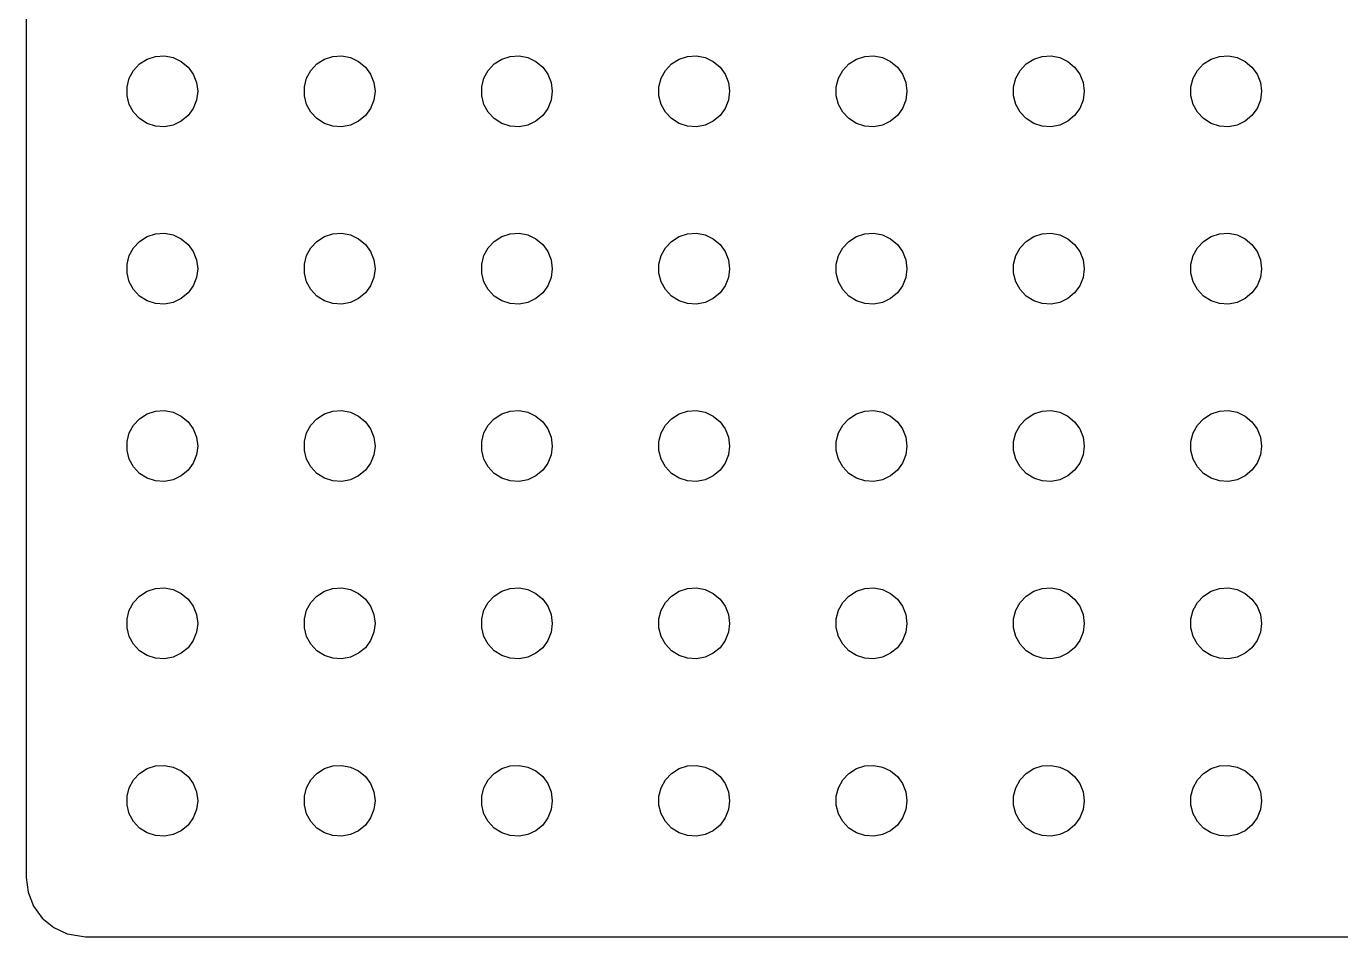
# Model space of a CAD drawing. Header units: metres. Extents: x -116 to 116, y -154 to 154.
# Drawn here: x -116.5 to -5.3, y -154 to -77 of the extents above; entities that cross this region are included whole.
import ezdxf

# ---------------------------------------------------------------- set-up
doc = ezdxf.new("R2010")
doc.units = ezdxf.units.M

msp = doc.modelspace()

# ---------------------------------------------------------------- linework, layer by layer
for p, q in [((-116.5, 149), (-116.5, -149)), ((-106.912, -80.1885), (-106.277, -79.7855)), ((-106.277, -79.7855), (-105.562, -79.5531)), ((-105.562, -79.5531), (-104.812, -79.5059)), ((-104.812, -79.5059), (-104.073, -79.6468)), ((-104.073, -79.6468), (-103.393, -79.967)), ((-103.393, -79.967), (-102.813, -80.4464)), ((-91.9123, -80.1885), (-91.2773, -79.7855)), ((-91.2773, -79.7855), (-90.5621, -79.5531)), ((-90.5621, -79.5531), (-89.8116, -79.5059)), ((-89.8116, -79.5059), (-89.073, -79.6468)), ((-89.073, -79.6468), (-88.3925, -79.967)), ((-88.3925, -79.967), (-87.8131, -80.4464)), ((-76.9123, -80.1885), (-76.2773, -79.7855)), ((-76.2773, -79.7855), (-75.5621, -79.5531)), ((-75.5621, -79.5531), (-74.8116, -79.5059)), ((-74.8116, -79.5059), (-74.073, -79.6468)), ((-74.073, -79.6468), (-73.3925, -79.967)), ((-73.3925, -79.967), (-72.8131, -80.4464)), ((-61.9123, -80.1885), (-61.2773, -79.7855)), ((-61.2773, -79.7855), (-60.5621, -79.5531)), ((-60.5621, -79.5531), (-59.8116, -79.5059)), ((-59.8116, -79.5059), (-59.0729, -79.6468)), ((-59.0729, -79.6468), (-58.3925, -79.967)), ((-58.3925, -79.967), (-57.8131, -80.4464)), ((-46.9123, -80.1885), (-46.2773, -79.7855)), ((-46.2773, -79.7855), (-45.5621, -79.5531)), ((-45.5621, -79.5531), (-44.8116, -79.5059)), ((-44.8116, -79.5059), (-44.0729, -79.6468)), ((-44.0729, -79.6468), (-43.3925, -79.967)), ((-43.3925, -79.967), (-42.8131, -80.4464)), ((-31.9123, -80.1885), (-31.2773, -79.7855)), ((-31.2773, -79.7855), (-30.5621, -79.5531)), ((-30.5621, -79.5531), (-29.8116, -79.5059)), ((-29.8116, -79.5059), (-29.0729, -79.6468)), ((-29.0729, -79.6468), (-28.3925, -79.967)), ((-28.3925, -79.967), (-27.8131, -80.4464)), ((-16.9123, -80.1885), (-16.2773, -79.7855)), ((-16.2773, -79.7855), (-15.5621, -79.5531)), ((-15.5621, -79.5531), (-14.8116, -79.5059)), ((-14.8116, -79.5059), (-14.0729, -79.6468)), ((-14.0729, -79.6468), (-13.3925, -79.967)), ((-13.3925, -79.967), (-12.8131, -80.4464)), ((-107.789, -81.3956), (-107.427, -80.7366)), ((-107.427, -80.7366), (-106.912, -80.1885)), ((-102.813, -80.4464), (-102.371, -81.0547)), ((-102.371, -81.0547), (-102.094, -81.7539)), ((-92.7893, -81.3956), (-92.427, -80.7366)), ((-92.427, -80.7366), (-91.9123, -80.1885)), ((-87.8131, -80.4464), (-87.3711, -81.0547)), ((-87.3711, -81.0547), (-87.0943, -81.7539)), ((-77.7893, -81.3956), (-77.427, -80.7366)), ((-77.427, -80.7366), (-76.9123, -80.1885)), ((-72.8131, -80.4464), (-72.3711, -81.0547)), ((-72.3711, -81.0547), (-72.0943, -81.7539)), ((-62.7893, -81.3956), (-62.427, -80.7366)), ((-62.427, -80.7366), (-61.9123, -80.1885)), ((-57.8131, -80.4464), (-57.3711, -81.0547)), ((-57.3711, -81.0547), (-57.0942, -81.7539)), ((-47.7893, -81.3956), (-47.427, -80.7366)), ((-47.427, -80.7366), (-46.9123, -80.1885)), ((-42.8131, -80.4464), (-42.3711, -81.0547)), ((-42.3711, -81.0547), (-42.0942, -81.7539)), ((-32.7893, -81.3956), (-32.427, -80.7366)), ((-32.427, -80.7366), (-31.9123, -80.1885)), ((-27.8131, -80.4464), (-27.3711, -81.0547)), ((-27.3711, -81.0547), (-27.0942, -81.7539)), ((-17.7893, -81.3956), (-17.427, -80.7366)), ((-17.427, -80.7366), (-16.9123, -80.1885)), ((-12.8131, -80.4464), (-12.3711, -81.0547)), ((-12.3711, -81.0547), (-12.0942, -81.7539)), ((-107.976, -82.124), (-107.789, -81.3956)), ((-107.976, -82.876), (-107.976, -82.124)), ((-102.094, -81.7539), (-102, -82.5)), ((-92.9763, -82.124), (-92.7893, -81.3956)), ((-92.9763, -82.876), (-92.9763, -82.124)), ((-87.0943, -81.7539), (-87, -82.5)), ((-77.9763, -82.124), (-77.7893, -81.3956)), ((-77.9763, -82.876), (-77.9763, -82.124)), ((-72.0943, -81.7539), (-72, -82.5)), ((-62.9763, -82.124), (-62.7893, -81.3956)), ((-62.9763, -82.876), (-62.9763, -82.124)), ((-57.0942, -81.7539), (-57, -82.5)), ((-47.9763, -82.124), (-47.7893, -81.3956)), ((-47.9763, -82.876), (-47.9763, -82.124)), ((-42.0942, -81.7539), (-42, -82.5)), ((-32.9763, -82.124), (-32.7893, -81.3956)), ((-32.9763, -82.876), (-32.9763, -82.124)), ((-27.0942, -81.7539), (-27, -82.5)), ((-17.9763, -82.124), (-17.7893, -81.3956)), ((-17.9763, -82.876), (-17.9763, -82.124)), ((-12.0942, -81.7539), (-12, -82.5)), ((-107.789, -83.6044), (-107.976, -82.876)), ((-102.094, -83.2461), (-102.371, -83.9453)), ((-102, -82.5), (-102.094, -83.2461)), ((-92.7893, -83.6044), (-92.9763, -82.876)), ((-87.0943, -83.2461), (-87.3711, -83.9453)), ((-87, -82.5), (-87.0943, -83.2461)), ((-77.7893, -83.6044), (-77.9763, -82.876)), ((-72.0943, -83.2461), (-72.3711, -83.9453)), ((-72, -82.5), (-72.0943, -83.2461)), ((-62.7893, -83.6044), (-62.9763, -82.876)), ((-57.0942, -83.2461), (-57.3711, -83.9453)), ((-57, -82.5), (-57.0942, -83.2461)), ((-47.7893, -83.6044), (-47.9763, -82.876)), ((-42.0942, -83.2461), (-42.3711, -83.9453)), ((-42, -82.5), (-42.0942, -83.2461)), ((-32.7893, -83.6044), (-32.9763, -82.876)), ((-27.0942, -83.2461), (-27.3711, -83.9453)), ((-27, -82.5), (-27.0942, -83.2461)), ((-17.7893, -83.6044), (-17.9763, -82.876)), ((-12.0942, -83.2461), (-12.3711, -83.9453)), ((-12, -82.5), (-12.0942, -83.2461)), ((-107.427, -84.2634), (-107.789, -83.6044)), ((-106.912, -84.8115), (-107.427, -84.2634)), ((-102.371, -83.9453), (-102.813, -84.5536)), ((-92.427, -84.2634), (-92.7893, -83.6044)), ((-91.9123, -84.8115), (-92.427, -84.2634)), ((-87.3711, -83.9453), (-87.8131, -84.5536)), ((-77.427, -84.2634), (-77.7893, -83.6044)), ((-76.9123, -84.8115), (-77.427, -84.2634)), ((-72.3711, -83.9453), (-72.8131, -84.5536)), ((-62.427, -84.2634), (-62.7893, -83.6044)), ((-61.9123, -84.8115), (-62.427, -84.2634)), ((-57.3711, -83.9453), (-57.8131, -84.5536)), ((-47.427, -84.2634), (-47.7893, -83.6044)), ((-46.9123, -84.8115), (-47.427, -84.2634)), ((-42.3711, -83.9453), (-42.8131, -84.5536)), ((-32.427, -84.2634), (-32.7893, -83.6044)), ((-31.9123, -84.8115), (-32.427, -84.2634)), ((-27.3711, -83.9453), (-27.8131, -84.5536)), ((-17.427, -84.2634), (-17.7893, -83.6044)), ((-16.9123, -84.8115), (-17.427, -84.2634)), ((-12.3711, -83.9453), (-12.8131, -84.5536)), ((-106.277, -85.2145), (-106.912, -84.8115)), ((-105.562, -85.4469), (-106.277, -85.2145)), ((-104.812, -85.4941), (-105.562, -85.4469)), ((-104.073, -85.3532), (-104.812, -85.4941)), ((-103.393, -85.033), (-104.073, -85.3532)), ((-102.813, -84.5536), (-103.393, -85.033)), ((-91.2773, -85.2145), (-91.9123, -84.8115)), ((-90.5621, -85.4469), (-91.2773, -85.2145)), ((-89.8116, -85.4941), (-90.5621, -85.4469)), ((-89.073, -85.3532), (-89.8116, -85.4941)), ((-88.3925, -85.033), (-89.073, -85.3532)), ((-87.8131, -84.5536), (-88.3925, -85.033)), ((-76.2773, -85.2145), (-76.9123, -84.8115)), ((-75.5621, -85.4469), (-76.2773, -85.2145)), ((-74.8116, -85.4941), (-75.5621, -85.4469)), ((-74.073, -85.3532), (-74.8116, -85.4941)), ((-73.3925, -85.033), (-74.073, -85.3532)), ((-72.8131, -84.5536), (-73.3925, -85.033)), ((-61.2773, -85.2145), (-61.9123, -84.8115)), ((-60.5621, -85.4469), (-61.2773, -85.2145)), ((-59.8116, -85.4941), (-60.5621, -85.4469)), ((-59.0729, -85.3532), (-59.8116, -85.4941)), ((-58.3925, -85.033), (-59.0729, -85.3532)), ((-57.8131, -84.5536), (-58.3925, -85.033)), ((-46.2773, -85.2145), (-46.9123, -84.8115)), ((-45.5621, -85.4469), (-46.2773, -85.2145)), ((-44.8116, -85.4941), (-45.5621, -85.4469)), ((-44.0729, -85.3532), (-44.8116, -85.4941)), ((-43.3925, -85.033), (-44.0729, -85.3532)), ((-42.8131, -84.5536), (-43.3925, -85.033)), ((-31.2773, -85.2145), (-31.9123, -84.8115)), ((-30.5621, -85.4469), (-31.2773, -85.2145)), ((-29.8116, -85.4941), (-30.5621, -85.4469)), ((-29.0729, -85.3532), (-29.8116, -85.4941)), ((-28.3925, -85.033), (-29.0729, -85.3532)), ((-27.8131, -84.5536), (-28.3925, -85.033)), ((-16.2773, -85.2145), (-16.9123, -84.8115)), ((-15.5621, -85.4469), (-16.2773, -85.2145)), ((-14.8116, -85.4941), (-15.5621, -85.4469)), ((-14.0729, -85.3532), (-14.8116, -85.4941)), ((-13.3925, -85.033), (-14.0729, -85.3532)), ((-12.8131, -84.5536), (-13.3925, -85.033)), ((-105.562, -94.5531), (-104.812, -94.5059)), ((-104.812, -94.5059), (-104.073, -94.6468)), ((-90.5621, -94.5531), (-89.8116, -94.5059)), ((-89.8116, -94.5059), (-89.073, -94.6468)), ((-75.5621, -94.5531), (-74.8116, -94.5059)), ((-74.8116, -94.5059), (-74.073, -94.6468)), ((-60.5621, -94.5531), (-59.8116, -94.5059)), ((-59.8116, -94.5059), (-59.0729, -94.6468)), ((-45.5621, -94.5531), (-44.8116, -94.5059)), ((-44.8116, -94.5059), (-44.0729, -94.6468)), ((-30.5621, -94.5531), (-29.8116, -94.5059)), ((-29.8116, -94.5059), (-29.0729, -94.6468)), ((-15.5621, -94.5531), (-14.8116, -94.5059)), ((-14.8116, -94.5059), (-14.0729, -94.6468)), ((-107.427, -95.7366), (-106.912, -95.1885)), ((-106.912, -95.1885), (-106.277, -94.7855)), ((-106.277, -94.7855), (-105.562, -94.5531)), ((-104.073, -94.6468), (-103.393, -94.967)), ((-103.393, -94.967), (-102.813, -95.4464)), ((-102.813, -95.4464), (-102.371, -96.0547)), ((-92.427, -95.7366), (-91.9123, -95.1885)), ((-91.9123, -95.1885), (-91.2773, -94.7855)), ((-91.2773, -94.7855), (-90.5621, -94.5531)), ((-89.073, -94.6468), (-88.3925, -94.967)), ((-88.3925, -94.967), (-87.8131, -95.4464)), ((-87.8131, -95.4464), (-87.3711, -96.0547)), ((-77.427, -95.7366), (-76.9123, -95.1885)), ((-76.9123, -95.1885), (-76.2773, -94.7855)), ((-76.2773, -94.7855), (-75.5621, -94.5531)), ((-74.073, -94.6468), (-73.3925, -94.967)), ((-73.3925, -94.967), (-72.8131, -95.4464)), ((-72.8131, -95.4464), (-72.3711, -96.0547)), ((-62.427, -95.7366), (-61.9123, -95.1885)), ((-61.9123, -95.1885), (-61.2773, -94.7855)), ((-61.2773, -94.7855), (-60.5621, -94.5531)), ((-59.0729, -94.6468), (-58.3925, -94.967)), ((-58.3925, -94.967), (-57.8131, -95.4464)), ((-57.8131, -95.4464), (-57.3711, -96.0547)), ((-47.427, -95.7366), (-46.9123, -95.1885)), ((-46.9123, -95.1885), (-46.2773, -94.7855)), ((-46.2773, -94.7855), (-45.5621, -94.5531)), ((-44.0729, -94.6468), (-43.3925, -94.967)), ((-43.3925, -94.967), (-42.8131, -95.4464)), ((-42.8131, -95.4464), (-42.3711, -96.0547)), ((-32.427, -95.7366), (-31.9123, -95.1885)), ((-31.9123, -95.1885), (-31.2773, -94.7855)), ((-31.2773, -94.7855), (-30.5621, -94.5531)), ((-29.0729, -94.6468), (-28.3925, -94.967)), ((-28.3925, -94.967), (-27.8131, -95.4464)), ((-27.8131, -95.4464), (-27.3711, -96.0547)), ((-17.427, -95.7366), (-16.9123, -95.1885)), ((-16.9123, -95.1885), (-16.2773, -94.7855)), ((-16.2773, -94.7855), (-15.5621, -94.5531)), ((-14.0729, -94.6468), (-13.3925, -94.967)), ((-13.3925, -94.967), (-12.8131, -95.4464)), ((-12.8131, -95.4464), (-12.3711, -96.0547)), ((-107.976, -97.124), (-107.789, -96.3956)), ((-107.789, -96.3956), (-107.427, -95.7366)), ((-102.371, -96.0547), (-102.094, -96.7539)), ((-92.9763, -97.124), (-92.7893, -96.3956)), ((-92.7893, -96.3956), (-92.427, -95.7366)), ((-87.3711, -96.0547), (-87.0943, -96.7539)), ((-77.9763, -97.124), (-77.7893, -96.3956)), ((-77.7893, -96.3956), (-77.427, -95.7366)), ((-72.3711, -96.0547), (-72.0943, -96.7539)), ((-62.9763, -97.124), (-62.7893, -96.3956)), ((-62.7893, -96.3956), (-62.427, -95.7366)), ((-57.3711, -96.0547), (-57.0942, -96.7539)), ((-47.9763, -97.124), (-47.7893, -96.3956)), ((-47.7893, -96.3956), (-47.427, -95.7366)), ((-42.3711, -96.0547), (-42.0942, -96.7539)), ((-32.9763, -97.124), (-32.7893, -96.3956)), ((-32.7893, -96.3956), (-32.427, -95.7366)), ((-27.3711, -96.0547), (-27.0942, -96.7539)), ((-17.9763, -97.124), (-17.7893, -96.3956)), ((-17.7893, -96.3956), (-17.427, -95.7366)), ((-12.3711, -96.0547), (-12.0942, -96.7539)), ((-107.976, -97.876), (-107.976, -97.124)), ((-102.094, -96.7539), (-102, -97.5)), ((-102, -97.5), (-102.094, -98.2461)), ((-92.9763, -97.876), (-92.9763, -97.124)), ((-87.0943, -96.7539), (-87, -97.5)), ((-87, -97.5), (-87.0943, -98.2461)), ((-77.9763, -97.876), (-77.9763, -97.124)), ((-72.0943, -96.7539), (-72, -97.5)), ((-72, -97.5), (-72.0943, -98.2461)), ((-62.9763, -97.876), (-62.9763, -97.124)), ((-57.0942, -96.7539), (-57, -97.5)), ((-57, -97.5), (-57.0942, -98.2461)), ((-47.9763, -97.876), (-47.9763, -97.124)), ((-42.0942, -96.7539), (-42, -97.5)), ((-42, -97.5), (-42.0942, -98.2461)), ((-32.9763, -97.876), (-32.9763, -97.124)), ((-27.0942, -96.7539), (-27, -97.5)), ((-27, -97.5), (-27.0942, -98.2461)), ((-17.9763, -97.876), (-17.9763, -97.124)), ((-12.0942, -96.7539), (-12, -97.5)), ((-12, -97.5), (-12.0942, -98.2461)), ((-107.789, -98.6044), (-107.976, -97.876)), ((-107.427, -99.2634), (-107.789, -98.6044)), ((-102.371, -98.9453), (-102.813, -99.5536)), ((-102.094, -98.2461), (-102.371, -98.9453)), ((-92.7893, -98.6044), (-92.9763, -97.876)), ((-92.427, -99.2634), (-92.7893, -98.6044)), ((-87.3711, -98.9453), (-87.8131, -99.5536)), ((-87.0943, -98.2461), (-87.3711, -98.9453)), ((-77.7893, -98.6044), (-77.9763, -97.876)), ((-77.427, -99.2634), (-77.7893, -98.6044)), ((-72.3711, -98.9453), (-72.8131, -99.5536)), ((-72.0943, -98.2461), (-72.3711, -98.9453)), ((-62.7893, -98.6044), (-62.9763, -97.876)), ((-62.427, -99.2634), (-62.7893, -98.6044)), ((-57.3711, -98.9453), (-57.8131, -99.5536)), ((-57.0942, -98.2461), (-57.3711, -98.9453)), ((-47.7893, -98.6044), (-47.9763, -97.876)), ((-47.427, -99.2634), (-47.7893, -98.6044)), ((-42.3711, -98.9453), (-42.8131, -99.5536)), ((-42.0942, -98.2461), (-42.3711, -98.9453)), ((-32.7893, -98.6044), (-32.9763, -97.876)), ((-32.427, -99.2634), (-32.7893, -98.6044)), ((-27.3711, -98.9453), (-27.8131, -99.5536)), ((-27.0942, -98.2461), (-27.3711, -98.9453)), ((-17.7893, -98.6044), (-17.9763, -97.876)), ((-17.427, -99.2634), (-17.7893, -98.6044)), ((-12.3711, -98.9453), (-12.8131, -99.5536)), ((-12.0942, -98.2461), (-12.3711, -98.9453)), ((-106.912, -99.8115), (-107.427, -99.2634)), ((-106.277, -100.214), (-106.912, -99.8115)), ((-103.393, -100.033), (-104.073, -100.353)), ((-102.813, -99.5536), (-103.393, -100.033)), ((-91.9123, -99.8115), (-92.427, -99.2634)), ((-91.2773, -100.214), (-91.9123, -99.8115)), ((-88.3925, -100.033), (-89.073, -100.353)), ((-87.8131, -99.5536), (-88.3925, -100.033)), ((-76.9123, -99.8115), (-77.427, -99.2634)), ((-76.2773, -100.214), (-76.9123, -99.8115)), ((-73.3925, -100.033), (-74.073, -100.353)), ((-72.8131, -99.5536), (-73.3925, -100.033)), ((-61.9123, -99.8115), (-62.427, -99.2634)), ((-61.2773, -100.214), (-61.9123, -99.8115)), ((-58.3925, -100.033), (-59.0729, -100.353)), ((-57.8131, -99.5536), (-58.3925, -100.033)), ((-46.9123, -99.8115), (-47.427, -99.2634)), ((-46.2773, -100.214), (-46.9123, -99.8115)), ((-43.3925, -100.033), (-44.0729, -100.353)), ((-42.8131, -99.5536), (-43.3925, -100.033)), ((-31.9123, -99.8115), (-32.427, -99.2634)), ((-31.2773, -100.214), (-31.9123, -99.8115)), ((-28.3925, -100.033), (-29.0729, -100.353)), ((-27.8131, -99.5536), (-28.3925, -100.033)), ((-16.9123, -99.8115), (-17.427, -99.2634)), ((-16.2773, -100.214), (-16.9123, -99.8115)), ((-13.3925, -100.033), (-14.0729, -100.353)), ((-12.8131, -99.5536), (-13.3925, -100.033)), ((-105.562, -100.447), (-106.277, -100.214)), ((-104.812, -100.494), (-105.562, -100.447)), ((-104.073, -100.353), (-104.812, -100.494)), ((-90.5621, -100.447), (-91.2773, -100.214)), ((-89.8116, -100.494), (-90.5621, -100.447)), ((-89.073, -100.353), (-89.8116, -100.494)), ((-75.5621, -100.447), (-76.2773, -100.214)), ((-74.8116, -100.494), (-75.5621, -100.447)), ((-74.073, -100.353), (-74.8116, -100.494)), ((-60.5621, -100.447), (-61.2773, -100.214)), ((-59.8116, -100.494), (-60.5621, -100.447)), ((-59.0729, -100.353), (-59.8116, -100.494)), ((-45.5621, -100.447), (-46.2773, -100.214)), ((-44.8116, -100.494), (-45.5621, -100.447)), ((-44.0729, -100.353), (-44.8116, -100.494)), ((-30.5621, -100.447), (-31.2773, -100.214)), ((-29.8116, -100.494), (-30.5621, -100.447)), ((-29.0729, -100.353), (-29.8116, -100.494)), ((-15.5621, -100.447), (-16.2773, -100.214)), ((-14.8116, -100.494), (-15.5621, -100.447)), ((-14.0729, -100.353), (-14.8116, -100.494)), ((-106.912, -110.188), (-106.277, -109.786)), ((-106.277, -109.786), (-105.562, -109.553)), ((-105.562, -109.553), (-104.812, -109.506)), ((-104.812, -109.506), (-104.073, -109.647)), ((-104.073, -109.647), (-103.393, -109.967)), ((-103.393, -109.967), (-102.813, -110.446)), ((-91.9123, -110.188), (-91.2773, -109.786)), ((-91.2773, -109.786), (-90.5621, -109.553)), ((-90.5621, -109.553), (-89.8116, -109.506)), ((-89.8116, -109.506), (-89.073, -109.647)), ((-89.073, -109.647), (-88.3925, -109.967)), ((-88.3925, -109.967), (-87.8131, -110.446)), ((-76.9123, -110.188), (-76.2773, -109.786)), ((-76.2773, -109.786), (-75.5621, -109.553)), ((-75.5621, -109.553), (-74.8116, -109.506)), ((-74.8116, -109.506), (-74.073, -109.647)), ((-74.073, -109.647), (-73.3925, -109.967)), ((-73.3925, -109.967), (-72.8131, -110.446)), ((-61.9123, -110.188), (-61.2773, -109.786)), ((-61.2773, -109.786), (-60.5621, -109.553)), ((-60.5621, -109.553), (-59.8116, -109.506)), ((-59.8116, -109.506), (-59.0729, -109.647)), ((-59.0729, -109.647), (-58.3925, -109.967)), ((-58.3925, -109.967), (-57.8131, -110.446)), ((-46.9123, -110.188), (-46.2773, -109.786)), ((-46.2773, -109.786), (-45.5621, -109.553)), ((-45.5621, -109.553), (-44.8116, -109.506)), ((-44.8116, -109.506), (-44.0729, -109.647)), ((-44.0729, -109.647), (-43.3925, -109.967)), ((-43.3925, -109.967), (-42.8131, -110.446)), ((-31.9123, -110.188), (-31.2773, -109.786)), ((-31.2773, -109.786), (-30.5621, -109.553)), ((-30.5621, -109.553), (-29.8116, -109.506)), ((-29.8116, -109.506), (-29.0729, -109.647)), ((-29.0729, -109.647), (-28.3925, -109.967)), ((-28.3925, -109.967), (-27.8131, -110.446)), ((-16.9123, -110.188), (-16.2773, -109.786)), ((-16.2773, -109.786), (-15.5621, -109.553)), ((-15.5621, -109.553), (-14.8116, -109.506)), ((-14.8116, -109.506), (-14.0729, -109.647)), ((-14.0729, -109.647), (-13.3925, -109.967)), ((-13.3925, -109.967), (-12.8131, -110.446)), ((-107.789, -111.396), (-107.427, -110.737)), ((-107.427, -110.737), (-106.912, -110.188)), ((-102.813, -110.446), (-102.371, -111.055)), ((-102.371, -111.055), (-102.094, -111.754)), ((-92.7893, -111.396), (-92.427, -110.737)), ((-92.427, -110.737), (-91.9123, -110.188)), ((-87.8131, -110.446), (-87.3711, -111.055)), ((-87.3711, -111.055), (-87.0943, -111.754)), ((-77.7893, -111.396), (-77.427, -110.737)), ((-77.427, -110.737), (-76.9123, -110.188)), ((-72.8131, -110.446), (-72.3711, -111.055)), ((-72.3711, -111.055), (-72.0943, -111.754)), ((-62.7893, -111.396), (-62.427, -110.737)), ((-62.427, -110.737), (-61.9123, -110.188)), ((-57.8131, -110.446), (-57.3711, -111.055)), ((-57.3711, -111.055), (-57.0942, -111.754)), ((-47.7893, -111.396), (-47.427, -110.737)), ((-47.427, -110.737), (-46.9123, -110.188)), ((-42.8131, -110.446), (-42.3711, -111.055)), ((-42.3711, -111.055), (-42.0942, -111.754)), ((-32.7893, -111.396), (-32.427, -110.737)), ((-32.427, -110.737), (-31.9123, -110.188)), ((-27.8131, -110.446), (-27.3711, -111.055)), ((-27.3711, -111.055), (-27.0942, -111.754)), ((-17.7893, -111.396), (-17.427, -110.737)), ((-17.427, -110.737), (-16.9123, -110.188)), ((-12.8131, -110.446), (-12.3711, -111.055)), ((-12.3711, -111.055), (-12.0942, -111.754)), ((-107.976, -112.124), (-107.789, -111.396)), ((-107.976, -112.876), (-107.976, -112.124)), ((-102.094, -111.754), (-102, -112.5)), ((-92.9763, -112.124), (-92.7893, -111.396)), ((-92.9763, -112.876), (-92.9763, -112.124)), ((-87.0943, -111.754), (-87, -112.5)), ((-77.9763, -112.124), (-77.7893, -111.396)), ((-77.9763, -112.876), (-77.9763, -112.124)), ((-72.0943, -111.754), (-72, -112.5)), ((-62.9763, -112.124), (-62.7893, -111.396)), ((-62.9763, -112.876), (-62.9763, -112.124)), ((-57.0942, -111.754), (-57, -112.5)), ((-47.9763, -112.124), (-47.7893, -111.396)), ((-47.9763, -112.876), (-47.9763, -112.124)), ((-42.0942, -111.754), (-42, -112.5)), ((-32.9763, -112.124), (-32.7893, -111.396)), ((-32.9763, -112.876), (-32.9763, -112.124)), ((-27.0942, -111.754), (-27, -112.5)), ((-17.9763, -112.124), (-17.7893, -111.396)), ((-17.9763, -112.876), (-17.9763, -112.124)), ((-12.0942, -111.754), (-12, -112.5)), ((-107.789, -113.604), (-107.976, -112.876)), ((-102.094, -113.246), (-102.371, -113.945)), ((-102, -112.5), (-102.094, -113.246)), ((-92.7893, -113.604), (-92.9763, -112.876)), ((-87.0943, -113.246), (-87.3711, -113.945)), ((-87, -112.5), (-87.0943, -113.246)), ((-77.7893, -113.604), (-77.9763, -112.876)), ((-72.0943, -113.246), (-72.3711, -113.945)), ((-72, -112.5), (-72.0943, -113.246)), ((-62.7893, -113.604), (-62.9763, -112.876)), ((-57.0942, -113.246), (-57.3711, -113.945)), ((-57, -112.5), (-57.0942, -113.246)), ((-47.7893, -113.604), (-47.9763, -112.876)), ((-42.0942, -113.246), (-42.3711, -113.945)), ((-42, -112.5), (-42.0942, -113.246)), ((-32.7893, -113.604), (-32.9763, -112.876)), ((-27.0942, -113.246), (-27.3711, -113.945)), ((-27, -112.5), (-27.0942, -113.246)), ((-17.7893, -113.604), (-17.9763, -112.876)), ((-12.0942, -113.246), (-12.3711, -113.945)), ((-12, -112.5), (-12.0942, -113.246)), ((-107.427, -114.263), (-107.789, -113.604)), ((-106.912, -114.812), (-107.427, -114.263)), ((-102.371, -113.945), (-102.813, -114.554)), ((-92.427, -114.263), (-92.7893, -113.604)), ((-91.9123, -114.812), (-92.427, -114.263)), ((-87.3711, -113.945), (-87.8131, -114.554)), ((-77.427, -114.263), (-77.7893, -113.604)), ((-76.9123, -114.812), (-77.427, -114.263)), ((-72.3711, -113.945), (-72.8131, -114.554)), ((-62.427, -114.263), (-62.7893, -113.604)), ((-61.9123, -114.812), (-62.427, -114.263)), ((-57.3711, -113.945), (-57.8131, -114.554)), ((-47.427, -114.263), (-47.7893, -113.604)), ((-46.9123, -114.812), (-47.427, -114.263)), ((-42.3711, -113.945), (-42.8131, -114.554)), ((-32.427, -114.263), (-32.7893, -113.604)), ((-31.9123, -114.812), (-32.427, -114.263)), ((-27.3711, -113.945), (-27.8131, -114.554)), ((-17.427, -114.263), (-17.7893, -113.604)), ((-16.9123, -114.812), (-17.427, -114.263)), ((-12.3711, -113.945), (-12.8131, -114.554)), ((-106.277, -115.214), (-106.912, -114.812)), ((-105.562, -115.447), (-106.277, -115.214)), ((-104.812, -115.494), (-105.562, -115.447)), ((-104.073, -115.353), (-104.812, -115.494)), ((-103.393, -115.033), (-104.073, -115.353)), ((-102.813, -114.554), (-103.393, -115.033)), ((-91.2773, -115.214), (-91.9123, -114.812)), ((-90.5621, -115.447), (-91.2773, -115.214)), ((-89.8116, -115.494), (-90.5621, -115.447)), ((-89.073, -115.353), (-89.8116, -115.494)), ((-88.3925, -115.033), (-89.073, -115.353)), ((-87.8131, -114.554), (-88.3925, -115.033)), ((-76.2773, -115.214), (-76.9123, -114.812)), ((-75.5621, -115.447), (-76.2773, -115.214)), ((-74.8116, -115.494), (-75.5621, -115.447)), ((-74.073, -115.353), (-74.8116, -115.494)), ((-73.3925, -115.033), (-74.073, -115.353)), ((-72.8131, -114.554), (-73.3925, -115.033)), ((-61.2773, -115.214), (-61.9123, -114.812)), ((-60.5621, -115.447), (-61.2773, -115.214)), ((-59.8116, -115.494), (-60.5621, -115.447)), ((-59.0729, -115.353), (-59.8116, -115.494)), ((-58.3925, -115.033), (-59.0729, -115.353)), ((-57.8131, -114.554), (-58.3925, -115.033)), ((-46.2773, -115.214), (-46.9123, -114.812)), ((-45.5621, -115.447), (-46.2773, -115.214)), ((-44.8116, -115.494), (-45.5621, -115.447)), ((-44.0729, -115.353), (-44.8116, -115.494)), ((-43.3925, -115.033), (-44.0729, -115.353)), ((-42.8131, -114.554), (-43.3925, -115.033)), ((-31.2773, -115.214), (-31.9123, -114.812)), ((-30.5621, -115.447), (-31.2773, -115.214)), ((-29.8116, -115.494), (-30.5621, -115.447)), ((-29.0729, -115.353), (-29.8116, -115.494)), ((-28.3925, -115.033), (-29.0729, -115.353)), ((-27.8131, -114.554), (-28.3925, -115.033)), ((-16.2773, -115.214), (-16.9123, -114.812)), ((-15.5621, -115.447), (-16.2773, -115.214)), ((-14.8116, -115.494), (-15.5621, -115.447)), ((-14.0729, -115.353), (-14.8116, -115.494)), ((-13.3925, -115.033), (-14.0729, -115.353)), ((-12.8131, -114.554), (-13.3925, -115.033)), ((-105.562, -124.553), (-104.812, -124.506)), ((-104.812, -124.506), (-104.073, -124.647)), ((-90.5621, -124.553), (-89.8116, -124.506)), ((-89.8116, -124.506), (-89.073, -124.647)), ((-75.5621, -124.553), (-74.8116, -124.506)), ((-74.8116, -124.506), (-74.073, -124.647)), ((-60.5621, -124.553), (-59.8116, -124.506)), ((-59.8116, -124.506), (-59.0729, -124.647)), ((-45.5621, -124.553), (-44.8116, -124.506)), ((-44.8116, -124.506), (-44.0729, -124.647)), ((-30.5621, -124.553), (-29.8116, -124.506)), ((-29.8116, -124.506), (-29.0729, -124.647)), ((-15.5621, -124.553), (-14.8116, -124.506)), ((-14.8116, -124.506), (-14.0729, -124.647)), ((-107.427, -125.737), (-106.912, -125.188)), ((-106.912, -125.188), (-106.277, -124.786)), ((-106.277, -124.786), (-105.562, -124.553)), ((-104.073, -124.647), (-103.393, -124.967)), ((-103.393, -124.967), (-102.813, -125.446)), ((-102.813, -125.446), (-102.371, -126.055)), ((-92.427, -125.737), (-91.9123, -125.188)), ((-91.9123, -125.188), (-91.2773, -124.786)), ((-91.2773, -124.786), (-90.5621, -124.553)), ((-89.073, -124.647), (-88.3925, -124.967)), ((-88.3925, -124.967), (-87.8131, -125.446)), ((-87.8131, -125.446), (-87.3711, -126.055)), ((-77.427, -125.737), (-76.9123, -125.188)), ((-76.9123, -125.188), (-76.2773, -124.786)), ((-76.2773, -124.786), (-75.5621, -124.553)), ((-74.073, -124.647), (-73.3925, -124.967)), ((-73.3925, -124.967), (-72.8131, -125.446)), ((-72.8131, -125.446), (-72.3711, -126.055)), ((-62.427, -125.737), (-61.9123, -125.188)), ((-61.9123, -125.188), (-61.2773, -124.786)), ((-61.2773, -124.786), (-60.5621, -124.553)), ((-59.0729, -124.647), (-58.3925, -124.967)), ((-58.3925, -124.967), (-57.8131, -125.446)), ((-57.8131, -125.446), (-57.3711, -126.055)), ((-47.427, -125.737), (-46.9123, -125.188)), ((-46.9123, -125.188), (-46.2773, -124.786)), ((-46.2773, -124.786), (-45.5621, -124.553)), ((-44.0729, -124.647), (-43.3925, -124.967)), ((-43.3925, -124.967), (-42.8131, -125.446)), ((-42.8131, -125.446), (-42.3711, -126.055)), ((-32.427, -125.737), (-31.9123, -125.188)), ((-31.9123, -125.188), (-31.2773, -124.786)), ((-31.2773, -124.786), (-30.5621, -124.553)), ((-29.0729, -124.647), (-28.3925, -124.967)), ((-28.3925, -124.967), (-27.8131, -125.446)), ((-27.8131, -125.446), (-27.3711, -126.055)), ((-17.427, -125.737), (-16.9123, -125.188)), ((-16.9123, -125.188), (-16.2773, -124.786)), ((-16.2773, -124.786), (-15.5621, -124.553)), ((-14.0729, -124.647), (-13.3925, -124.967)), ((-13.3925, -124.967), (-12.8131, -125.446)), ((-12.8131, -125.446), (-12.3711, -126.055)), ((-107.976, -127.124), (-107.789, -126.396)), ((-107.789, -126.396), (-107.427, -125.737)), ((-102.371, -126.055), (-102.094, -126.754)), ((-102.094, -126.754), (-102, -127.5)), ((-92.9763, -127.124), (-92.7893, -126.396)), ((-92.7893, -126.396), (-92.427, -125.737)), ((-87.3711, -126.055), (-87.0943, -126.754)), ((-87.0943, -126.754), (-87, -127.5)), ((-77.9763, -127.124), (-77.7893, -126.396)), ((-77.7893, -126.396), (-77.427, -125.737)), ((-72.3711, -126.055), (-72.0943, -126.754)), ((-72.0943, -126.754), (-72, -127.5)), ((-62.9763, -127.124), (-62.7893, -126.396)), ((-62.7893, -126.396), (-62.427, -125.737)), ((-57.3711, -126.055), (-57.0942, -126.754)), ((-57.0942, -126.754), (-57, -127.5)), ((-47.9763, -127.124), (-47.7893, -126.396)), ((-47.7893, -126.396), (-47.427, -125.737)), ((-42.3711, -126.055), (-42.0942, -126.754)), ((-42.0942, -126.754), (-42, -127.5)), ((-32.9763, -127.124), (-32.7893, -126.396)), ((-32.7893, -126.396), (-32.427, -125.737)), ((-27.3711, -126.055), (-27.0942, -126.754)), ((-27.0942, -126.754), (-27, -127.5)), ((-17.9763, -127.124), (-17.7893, -126.396)), ((-17.7893, -126.396), (-17.427, -125.737)), ((-12.3711, -126.055), (-12.0942, -126.754)), ((-12.0942, -126.754), (-12, -127.5)), ((-107.976, -127.876), (-107.976, -127.124)), ((-102, -127.5), (-102.094, -128.246)), ((-92.9763, -127.876), (-92.9763, -127.124)), ((-87, -127.5), (-87.0943, -128.246)), ((-77.9763, -127.876), (-77.9763, -127.124)), ((-72, -127.5), (-72.0943, -128.246)), ((-62.9763, -127.876), (-62.9763, -127.124)), ((-57, -127.5), (-57.0942, -128.246)), ((-47.9763, -127.876), (-47.9763, -127.124)), ((-42, -127.5), (-42.0942, -128.246)), ((-32.9763, -127.876), (-32.9763, -127.124)), ((-27, -127.5), (-27.0942, -128.246)), ((-17.9763, -127.876), (-17.9763, -127.124)), ((-12, -127.5), (-12.0942, -128.246)), ((-107.789, -128.604), (-107.976, -127.876)), ((-107.427, -129.263), (-107.789, -128.604)), ((-102.371, -128.945), (-102.813, -129.554)), ((-102.094, -128.246), (-102.371, -128.945)), ((-92.7893, -128.604), (-92.9763, -127.876)), ((-92.427, -129.263), (-92.7893, -128.604)), ((-87.3711, -128.945), (-87.8131, -129.554)), ((-87.0943, -128.246), (-87.3711, -128.945)), ((-77.7893, -128.604), (-77.9763, -127.876)), ((-77.427, -129.263), (-77.7893, -128.604)), ((-72.3711, -128.945), (-72.8131, -129.554)), ((-72.0943, -128.246), (-72.3711, -128.945)), ((-62.7893, -128.604), (-62.9763, -127.876)), ((-62.427, -129.263), (-62.7893, -128.604)), ((-57.3711, -128.945), (-57.8131, -129.554)), ((-57.0942, -128.246), (-57.3711, -128.945)), ((-47.7893, -128.604), (-47.9763, -127.876)), ((-47.427, -129.263), (-47.7893, -128.604)), ((-42.3711, -128.945), (-42.8131, -129.554)), ((-42.0942, -128.246), (-42.3711, -128.945)), ((-32.7893, -128.604), (-32.9763, -127.876)), ((-32.427, -129.263), (-32.7893, -128.604)), ((-27.3711, -128.945), (-27.8131, -129.554)), ((-27.0942, -128.246), (-27.3711, -128.945)), ((-17.7893, -128.604), (-17.9763, -127.876)), ((-17.427, -129.263), (-17.7893, -128.604)), ((-12.3711, -128.945), (-12.8131, -129.554)), ((-12.0942, -128.246), (-12.3711, -128.945)), ((-106.912, -129.812), (-107.427, -129.263)), ((-106.277, -130.214), (-106.912, -129.812)), ((-103.393, -130.033), (-104.073, -130.353)), ((-102.813, -129.554), (-103.393, -130.033)), ((-91.9123, -129.812), (-92.427, -129.263)), ((-91.2773, -130.214), (-91.9123, -129.812)), ((-88.3925, -130.033), (-89.073, -130.353)), ((-87.8131, -129.554), (-88.3925, -130.033)), ((-76.9123, -129.812), (-77.427, -129.263)), ((-76.2773, -130.214), (-76.9123, -129.812)), ((-73.3925, -130.033), (-74.073, -130.353)), ((-72.8131, -129.554), (-73.3925, -130.033)), ((-61.9123, -129.812), (-62.427, -129.263)), ((-61.2773, -130.214), (-61.9123, -129.812)), ((-58.3925, -130.033), (-59.0729, -130.353)), ((-57.8131, -129.554), (-58.3925, -130.033)), ((-46.9123, -129.812), (-47.427, -129.263)), ((-46.2773, -130.214), (-46.9123, -129.812)), ((-43.3925, -130.033), (-44.0729, -130.353)), ((-42.8131, -129.554), (-43.3925, -130.033)), ((-31.9123, -129.812), (-32.427, -129.263)), ((-31.2773, -130.214), (-31.9123, -129.812)), ((-28.3925, -130.033), (-29.0729, -130.353)), ((-27.8131, -129.554), (-28.3925, -130.033)), ((-16.9123, -129.812), (-17.427, -129.263)), ((-16.2773, -130.214), (-16.9123, -129.812)), ((-13.3925, -130.033), (-14.0729, -130.353)), ((-12.8131, -129.554), (-13.3925, -130.033)), ((-105.562, -130.447), (-106.277, -130.214)), ((-104.812, -130.494), (-105.562, -130.447)), ((-104.073, -130.353), (-104.812, -130.494)), ((-90.5621, -130.447), (-91.2773, -130.214)), ((-89.8116, -130.494), (-90.5621, -130.447)), ((-89.073, -130.353), (-89.8116, -130.494)), ((-75.5621, -130.447), (-76.2773, -130.214)), ((-74.8116, -130.494), (-75.5621, -130.447)), ((-74.073, -130.353), (-74.8116, -130.494)), ((-60.5621, -130.447), (-61.2773, -130.214)), ((-59.8116, -130.494), (-60.5621, -130.447)), ((-59.0729, -130.353), (-59.8116, -130.494)), ((-45.5621, -130.447), (-46.2773, -130.214)), ((-44.8116, -130.494), (-45.5621, -130.447)), ((-44.0729, -130.353), (-44.8116, -130.494)), ((-30.5621, -130.447), (-31.2773, -130.214)), ((-29.8116, -130.494), (-30.5621, -130.447)), ((-29.0729, -130.353), (-29.8116, -130.494)), ((-15.5621, -130.447), (-16.2773, -130.214)), ((-14.8116, -130.494), (-15.5621, -130.447)), ((-14.0729, -130.353), (-14.8116, -130.494)), ((-106.912, -140.188), (-106.277, -139.786)), ((-106.277, -139.786), (-105.562, -139.553)), ((-105.562, -139.553), (-104.812, -139.506)), ((-104.812, -139.506), (-104.073, -139.647)), ((-104.073, -139.647), (-103.393, -139.967)), ((-103.393, -139.967), (-102.813, -140.446)), ((-91.9123, -140.188), (-91.2773, -139.786)), ((-91.2773, -139.786), (-90.5621, -139.553)), ((-90.5621, -139.553), (-89.8116, -139.506)), ((-89.8116, -139.506), (-89.073, -139.647)), ((-89.073, -139.647), (-88.3925, -139.967)), ((-88.3925, -139.967), (-87.8131, -140.446)), ((-76.9123, -140.188), (-76.2773, -139.786)), ((-76.2773, -139.786), (-75.5621, -139.553)), ((-75.5621, -139.553), (-74.8116, -139.506)), ((-74.8116, -139.506), (-74.073, -139.647)), ((-74.073, -139.647), (-73.3925, -139.967)), ((-73.3925, -139.967), (-72.8131, -140.446)), ((-61.9123, -140.188), (-61.2773, -139.786)), ((-61.2773, -139.786), (-60.5621, -139.553)), ((-60.5621, -139.553), (-59.8116, -139.506)), ((-59.8116, -139.506), (-59.0729, -139.647)), ((-59.0729, -139.647), (-58.3925, -139.967)), ((-58.3925, -139.967), (-57.8131, -140.446)), ((-46.9123, -140.188), (-46.2773, -139.786)), ((-46.2773, -139.786), (-45.5621, -139.553)), ((-45.5621, -139.553), (-44.8116, -139.506)), ((-44.8116, -139.506), (-44.0729, -139.647)), ((-44.0729, -139.647), (-43.3925, -139.967)), ((-43.3925, -139.967), (-42.8131, -140.446)), ((-31.9123, -140.188), (-31.2773, -139.786)), ((-31.2773, -139.786), (-30.5621, -139.553)), ((-30.5621, -139.553), (-29.8116, -139.506)), ((-29.8116, -139.506), (-29.0729, -139.647)), ((-29.0729, -139.647), (-28.3925, -139.967)), ((-28.3925, -139.967), (-27.8131, -140.446)), ((-16.9123, -140.188), (-16.2773, -139.786)), ((-16.2773, -139.786), (-15.5621, -139.553)), ((-15.5621, -139.553), (-14.8116, -139.506)), ((-14.8116, -139.506), (-14.0729, -139.647)), ((-14.0729, -139.647), (-13.3925, -139.967)), ((-13.3925, -139.967), (-12.8131, -140.446)), ((-107.789, -141.396), (-107.427, -140.737)), ((-107.427, -140.737), (-106.912, -140.188)), ((-102.813, -140.446), (-102.371, -141.055)), ((-102.371, -141.055), (-102.094, -141.754)), ((-92.7893, -141.396), (-92.427, -140.737)), ((-92.427, -140.737), (-91.9123, -140.188)), ((-87.8131, -140.446), (-87.3711, -141.055)), ((-87.3711, -141.055), (-87.0943, -141.754)), ((-77.7893, -141.396), (-77.427, -140.737)), ((-77.427, -140.737), (-76.9123, -140.188)), ((-72.8131, -140.446), (-72.3711, -141.055)), ((-72.3711, -141.055), (-72.0943, -141.754)), ((-62.7893, -141.396), (-62.427, -140.737)), ((-62.427, -140.737), (-61.9123, -140.188)), ((-57.8131, -140.446), (-57.3711, -141.055)), ((-57.3711, -141.055), (-57.0942, -141.754)), ((-47.7893, -141.396), (-47.427, -140.737)), ((-47.427, -140.737), (-46.9123, -140.188)), ((-42.8131, -140.446), (-42.3711, -141.055)), ((-42.3711, -141.055), (-42.0942, -141.754)), ((-32.7893, -141.396), (-32.427, -140.737)), ((-32.427, -140.737), (-31.9123, -140.188)), ((-27.8131, -140.446), (-27.3711, -141.055)), ((-27.3711, -141.055), (-27.0942, -141.754)), ((-17.7893, -141.396), (-17.427, -140.737)), ((-17.427, -140.737), (-16.9123, -140.188)), ((-12.8131, -140.446), (-12.3711, -141.055)), ((-12.3711, -141.055), (-12.0942, -141.754)), ((-107.976, -142.124), (-107.789, -141.396)), ((-107.976, -142.876), (-107.976, -142.124)), ((-102.094, -141.754), (-102, -142.5)), ((-92.9763, -142.124), (-92.7893, -141.396)), ((-92.9763, -142.876), (-92.9763, -142.124)), ((-87.0943, -141.754), (-87, -142.5)), ((-77.9763, -142.124), (-77.7893, -141.396)), ((-77.9763, -142.876), (-77.9763, -142.124)), ((-72.0943, -141.754), (-72, -142.5)), ((-62.9763, -142.124), (-62.7893, -141.396)), ((-62.9763, -142.876), (-62.9763, -142.124)), ((-57.0942, -141.754), (-57, -142.5)), ((-47.9763, -142.124), (-47.7893, -141.396)), ((-47.9763, -142.876), (-47.9763, -142.124)), ((-42.0942, -141.754), (-42, -142.5)), ((-32.9763, -142.124), (-32.7893, -141.396)), ((-32.9763, -142.876), (-32.9763, -142.124)), ((-27.0942, -141.754), (-27, -142.5)), ((-17.9763, -142.124), (-17.7893, -141.396)), ((-17.9763, -142.876), (-17.9763, -142.124)), ((-12.0942, -141.754), (-12, -142.5)), ((-107.789, -143.604), (-107.976, -142.876)), ((-102.094, -143.246), (-102.371, -143.945)), ((-102, -142.5), (-102.094, -143.246)), ((-92.7893, -143.604), (-92.9763, -142.876)), ((-87.0943, -143.246), (-87.3711, -143.945)), ((-87, -142.5), (-87.0943, -143.246)), ((-77.7893, -143.604), (-77.9763, -142.876)), ((-72.0943, -143.246), (-72.3711, -143.945)), ((-72, -142.5), (-72.0943, -143.246)), ((-62.7893, -143.604), (-62.9763, -142.876)), ((-57.0942, -143.246), (-57.3711, -143.945)), ((-57, -142.5), (-57.0942, -143.246)), ((-47.7893, -143.604), (-47.9763, -142.876)), ((-42.0942, -143.246), (-42.3711, -143.945)), ((-42, -142.5), (-42.0942, -143.246)), ((-32.7893, -143.604), (-32.9763, -142.876)), ((-27.0942, -143.246), (-27.3711, -143.945)), ((-27, -142.5), (-27.0942, -143.246)), ((-17.7893, -143.604), (-17.9763, -142.876)), ((-12.0942, -143.246), (-12.3711, -143.945)), ((-12, -142.5), (-12.0942, -143.246)), ((-107.427, -144.263), (-107.789, -143.604)), ((-106.912, -144.812), (-107.427, -144.263)), ((-102.371, -143.945), (-102.813, -144.554)), ((-92.427, -144.263), (-92.7893, -143.604)), ((-91.9123, -144.812), (-92.427, -144.263)), ((-87.3711, -143.945), (-87.8131, -144.554)), ((-77.427, -144.263), (-77.7893, -143.604)), ((-76.9123, -144.812), (-77.427, -144.263)), ((-72.3711, -143.945), (-72.8131, -144.554)), ((-62.427, -144.263), (-62.7893, -143.604)), ((-61.9123, -144.812), (-62.427, -144.263)), ((-57.3711, -143.945), (-57.8131, -144.554)), ((-47.427, -144.263), (-47.7893, -143.604)), ((-46.9123, -144.812), (-47.427, -144.263)), ((-42.3711, -143.945), (-42.8131, -144.554)), ((-32.427, -144.263), (-32.7893, -143.604)), ((-31.9123, -144.812), (-32.427, -144.263)), ((-27.3711, -143.945), (-27.8131, -144.554)), ((-17.427, -144.263), (-17.7893, -143.604)), ((-16.9123, -144.812), (-17.427, -144.263)), ((-12.3711, -143.945), (-12.8131, -144.554)), ((-106.277, -145.214), (-106.912, -144.812)), ((-105.562, -145.447), (-106.277, -145.214)), ((-104.812, -145.494), (-105.562, -145.447)), ((-104.073, -145.353), (-104.812, -145.494)), ((-103.393, -145.033), (-104.073, -145.353)), ((-102.813, -144.554), (-103.393, -145.033)), ((-91.2773, -145.214), (-91.9123, -144.812)), ((-90.5621, -145.447), (-91.2773, -145.214)), ((-89.8116, -145.494), (-90.5621, -145.447)), ((-89.073, -145.353), (-89.8116, -145.494)), ((-88.3925, -145.033), (-89.073, -145.353)), ((-87.8131, -144.554), (-88.3925, -145.033)), ((-76.2773, -145.214), (-76.9123, -144.812)), ((-75.5621, -145.447), (-76.2773, -145.214)), ((-74.8116, -145.494), (-75.5621, -145.447)), ((-74.073, -145.353), (-74.8116, -145.494)), ((-73.3925, -145.033), (-74.073, -145.353)), ((-72.8131, -144.554), (-73.3925, -145.033)), ((-61.2773, -145.214), (-61.9123, -144.812)), ((-60.5621, -145.447), (-61.2773, -145.214)), ((-59.8116, -145.494), (-60.5621, -145.447)), ((-59.0729, -145.353), (-59.8116, -145.494)), ((-58.3925, -145.033), (-59.0729, -145.353)), ((-57.8131, -144.554), (-58.3925, -145.033)), ((-46.2773, -145.214), (-46.9123, -144.812)), ((-45.5621, -145.447), (-46.2773, -145.214)), ((-44.8116, -145.494), (-45.5621, -145.447)), ((-44.0729, -145.353), (-44.8116, -145.494)), ((-43.3925, -145.033), (-44.0729, -145.353)), ((-42.8131, -144.554), (-43.3925, -145.033)), ((-31.2773, -145.214), (-31.9123, -144.812)), ((-30.5621, -145.447), (-31.2773, -145.214)), ((-29.8116, -145.494), (-30.5621, -145.447)), ((-29.0729, -145.353), (-29.8116, -145.494)), ((-28.3925, -145.033), (-29.0729, -145.353)), ((-27.8131, -144.554), (-28.3925, -145.033)), ((-16.2773, -145.214), (-16.9123, -144.812)), ((-15.5621, -145.447), (-16.2773, -145.214)), ((-14.8116, -145.494), (-15.5621, -145.447)), ((-14.0729, -145.353), (-14.8116, -145.494)), ((-13.3925, -145.033), (-14.0729, -145.353)), ((-12.8131, -144.554), (-13.3925, -145.033)), ((-116.5, -149), (-116.343, -150.243)), ((-116.343, -150.243), (-115.882, -151.409)), ((-115.882, -151.409), (-115.145, -152.423)), ((-115.145, -152.423), (-114.179, -153.222)), ((-114.179, -153.222), (-113.045, -153.755)), ((-113.045, -153.755), (-111.5, -154)), ((-111.5, -154), (111.5, -154))]:
    msp.add_line(p, q)

doc.saveas('drawing.dxf')
